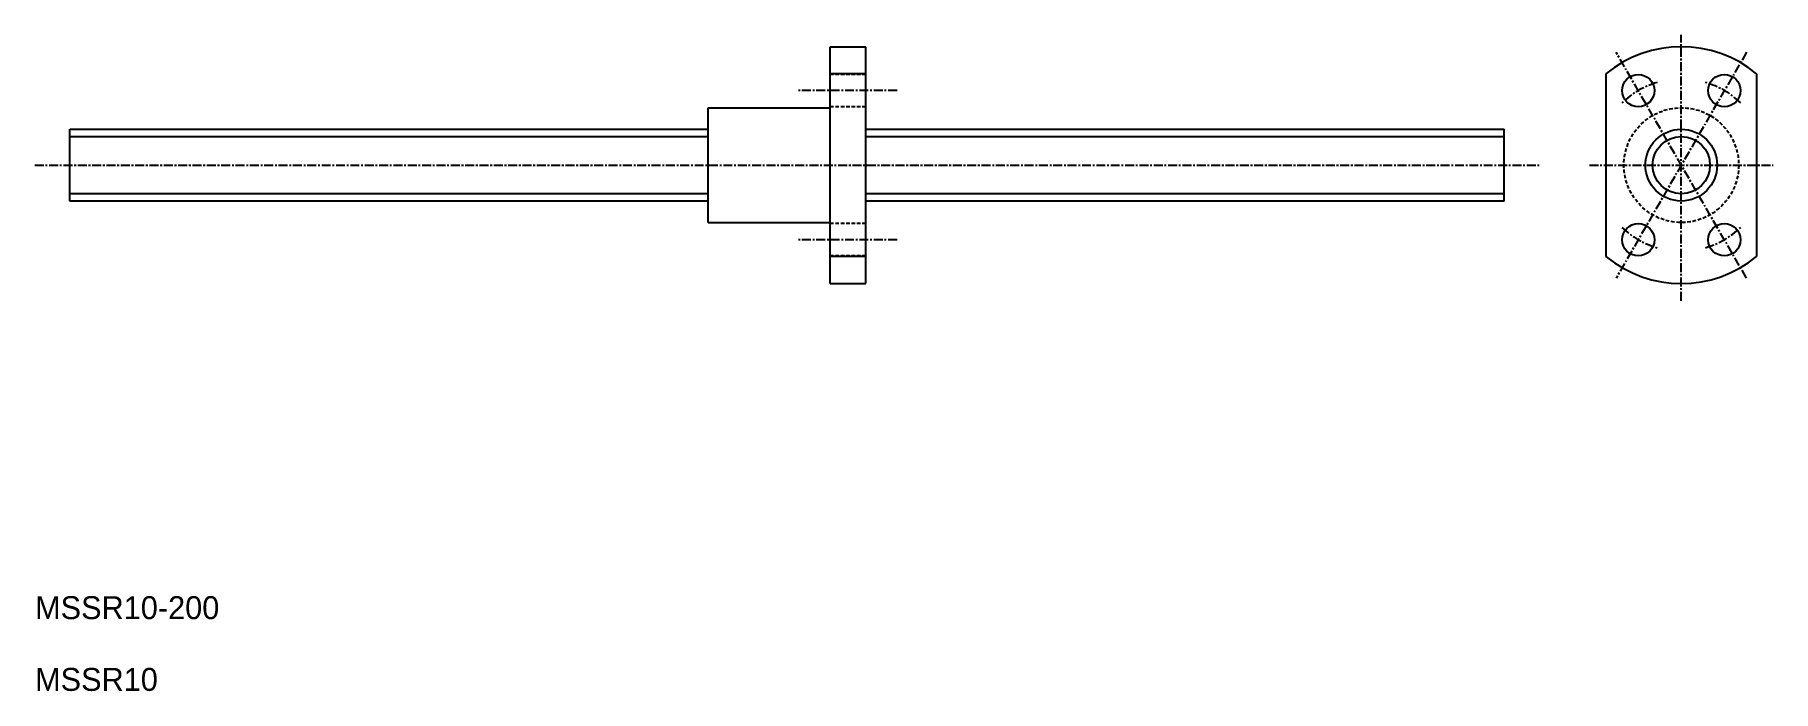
# Model space of a CAD drawing. Extents: x 48 to 291, y 167 to 259.
import ezdxf

# ---------------------------------------------------------------- set-up
doc = ezdxf.new("R2010")
doc.units = 0
doc.linetypes.add('CENTER', pattern=[2, 1.25, -0.25, 0.25, -0.25])
doc.linetypes.add('DASHED', pattern=[0.75, 0.5, -0.25])
doc.layers.get('0').update_dxf_attribs({"linetype": 'CONTINUOUS'})
doc.layers.add('CENTER', color=1, linetype='CENTER')

msp = doc.modelspace()

# ---------------------------------------------------------------- linework, layer by layer
at = {"color": 7, "linetype": 'CONTINUOUS'}
for p, q in [((159.11, 224.24), (159.11, 257.24)), ((159.11, 257.24), (164.11, 257.24)), ((164.11, 224.24), (164.11, 257.24)), ((164.11, 253.46), (159.11, 253.46)), ((267.29, 253.46), (267.29, 228.01)), ((288.29, 253.46), (288.29, 228.01)), ((142.11, 232.74), (142.11, 248.74)), ((142.11, 248.74), (159.11, 248.74)), ((53.11, 235.74), (53.11, 245.74)), ((53.11, 245.74), (142.11, 245.74)), ((164.11, 245.74), (253.11, 245.74)), ((253.11, 235.74), (253.11, 245.74)), ((142.11, 235.74), (53.11, 235.74)), ((253.11, 235.74), (164.11, 235.74)), ((142.11, 232.74), (159.11, 232.74)), ((164.11, 228.01), (159.11, 228.01)), ((159.11, 224.24), (164.11, 224.24))]:
    msp.add_line(p, q, dxfattribs=at)
at = {"color": 3, "linetype": 'DASHED'}
for p, q in [((164.11, 253.38), (159.11, 253.38)), ((164.11, 248.88), (159.11, 248.88)), ((164.11, 232.59), (159.11, 232.59)), ((164.11, 228.09), (159.11, 228.09))]:
    msp.add_line(p, q, dxfattribs=at)
at = {"color": 3, "linetype": 'CONTINUOUS'}
for p, q in [((53.11, 244.74), (142.11, 244.74)), ((164.11, 244.74), (253.11, 244.74)), ((142.11, 236.74), (53.11, 236.74)), ((253.11, 236.74), (164.11, 236.74))]:
    msp.add_line(p, q, dxfattribs=at)
at = {"color": 7, "linetype": 'CONTINUOUS'}
for centre, radius in [((271.79, 251.13), 2.25), ((283.79, 251.13), 2.25), ((277.79, 240.74), 5), ((271.79, 230.34), 2.25), ((283.79, 230.34), 2.25)]:
    msp.add_circle(centre, radius, dxfattribs=at)
at = {"color": 3, "linetype": 'DASHED'}
msp.add_circle((277.79, 240.74), 8, dxfattribs=at)
at = {"color": 3, "linetype": 'CONTINUOUS'}
msp.add_circle((277.79, 240.74), 4, dxfattribs=at)
at = {"color": 7, "linetype": 'CONTINUOUS'}
for start, end in [(50.4788, 129.5212), (230.4788, 309.5212)]:
    msp.add_arc((277.79, 240.74), 16.5, start, end, dxfattribs=at)
at = {"layer": 'CENTER', "color": 1, "linetype": 'CENTER'}
for p, q in [((277.79, 221.84), (277.79, 258.91)), ((286.88, 225), (268.7, 256.47)), ((286.88, 256.47), (268.7, 225)), ((168.45, 251.13), (154.65, 251.13)), ((48.24, 240.74), (258.04, 240.74)), ((264.98, 240.74), (290.61, 240.74)), ((168.45, 230.34), (154.65, 230.34))]:
    msp.add_line(p, q, dxfattribs=at)
for start, end in [(106.3236, 133.6764), (46.3236, 73.6764), (226.3236, 253.6764), (286.3236, 313.6764)]:
    msp.add_arc((277.79, 240.74), 12, start, end, dxfattribs=at)

# ---------------------------------------------------------------- texts
at = {"color": 7, "linetype": 'CONTINUOUS'}
for s, p in [('MSSR10-200', (48.28, 177.46)), ('MSSR10', (48.28, 167.46))]:
    msp.add_text(s, height=3.2, dxfattribs=at).set_placement(p)

doc.saveas('drawing.dxf')
